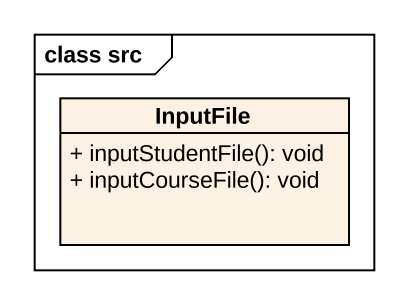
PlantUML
@startuml
mainframe class src
hide circle
hide empty members
skinparam classAttributeIconSize 0
class InputFile {
  + inputStudentFile(): void
  + inputCourseFile(): void
}
@enduml
